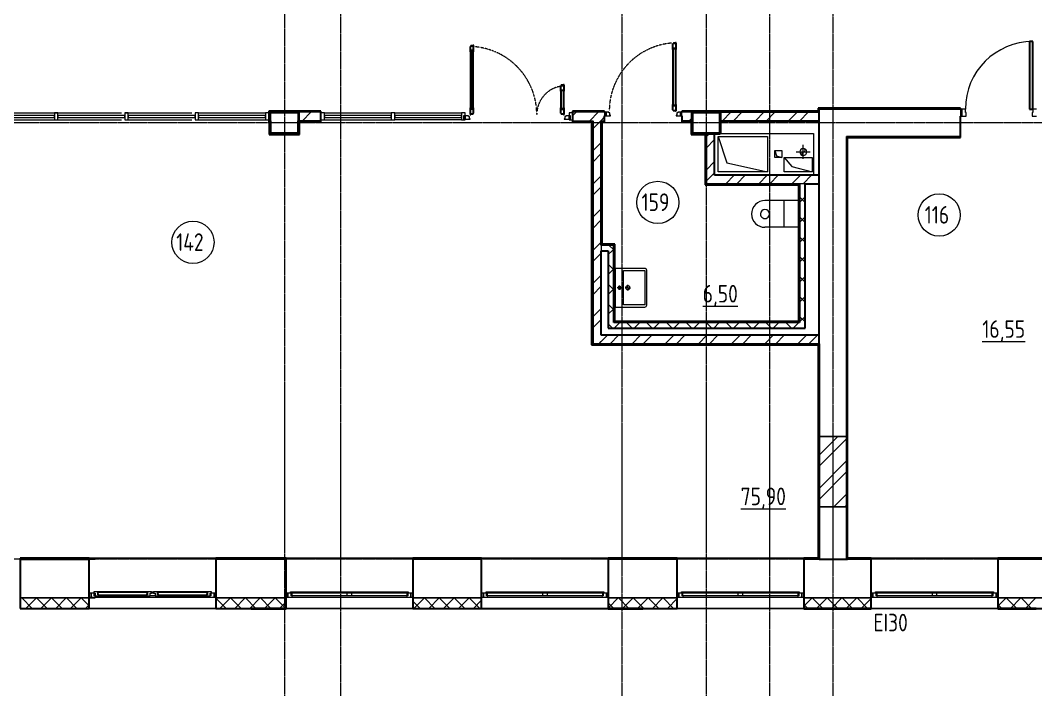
# Model space of a CAD drawing. Header units: millimetres. Extents: x -695119 to 412940, y -249585 to 622758.
# Drawn here: x 148308 to 162748, y -69324 to -59814 of the extents above; entities that cross this region are included whole.
import ezdxf

# ---------------------------------------------------------------- set-up
doc = ezdxf.new("R2010")
doc.units = ezdxf.units.MM
doc.linetypes.add('ADSK_Линия сетки', pattern=[25, 20, -2.5, 0, -2.5])
doc.linetypes.add('ADSK_Штриховая_ш2 п1_5', pattern=[4.5, 3, -1.5])
for name, color, linetype, lineweight in [('Импосты витража', 8, 'Continuous', 9), ('Каркас_Импост', 8, 'Continuous', 9), ('Марки помещений', 8, 'Continuous', 20), ('Монтажный зазор', 8, 'Continuous', 9), ('Несущие колонны', 252, 'Continuous', 18), ('Окна', 252, 'Continuous', 9), ('Оси', 252, 'Continuous', 9), ('Остекление', 8, 'Continuous', 9), ('Открывание', 8, 'ADSK_Штриховая_ш2 п1_5', 9), ('Панели витража', 8, 'Continuous', 9), ('Панель', 252, 'Continuous', 30), ('Перекрытия', 7, 'Continuous', 18), ('Сантехнические приборы', 8, 'Continuous', 18), ('Стены разрез', 7, 'Continuous', 30), ('Стены штриховка', 7, 'Continuous', 9), ('Текстовые примечания', 7, 'Continuous', 9), ('Элементы узлов', 8, 'Continuous', 18)]:
    doc.layers.add(name, color=color, linetype=linetype, lineweight=lineweight)
doc.layers.add('Стены', color=194, linetype='Continuous')
doc.styles.add('GOST 2.304 type A_1', font='', dxfattribs={"height": 350})
doc.styles.get('GOST 2.304 type A_1').set_extended_font_data('GOST 2.304 type A')

# ---------------------------------------------------------------- blocks, each defined once
blk = doc.blocks.new('1 этаж')
at = {"color": 251, "lineweight": 18, "true_color": 0x636466}
for p, q in [((-16587, -143142), (-16587, -142642)), ((-16587, -142642), (-15887, -142642)), ((-16587, -142642), (-16462, -143017)), ((-16556, -142597), (-15233, -142597)), ((-15887, -142642), (-15887, -143142)), ((-15233, -142597), (-15233, -143192)), ((-15376, -142961), (-15376, -142761)), ((-15782, -142942), (-15782, -142842)), ((-15782, -142842), (-15682, -142842)), ((-15782, -142842), (-15757, -142917)), ((-15682, -142942), (-15782, -142942)), ((-15757, -142917), (-15682, -142942)), ((-15682, -142842), (-15682, -142942)), ((-15648, -142942), (-15538, -143069)), ((-15648, -142942), (-15248, -142942)), ((-15648, -143142), (-15648, -142942)), ((-15476, -142861), (-15276, -142861)), ((-15248, -142942), (-15248, -143142)), ((-16462, -143017), (-15887, -143142)), ((-15538, -143069), (-15248, -143142)), ((-15887, -143142), (-16587, -143142)), ((-15248, -143142), (-15648, -143142))]:
    blk.add_line(p, q, dxfattribs=at)
for centre, radius, start, end in [((-15376, -142861), 50, 0, 180), ((-15376, -142836), 25, 270, 90), ((-15376, -142861), 50, 180, 0), ((-15376, -142886), 25, 90, 270)]:
    blk.add_arc(centre, radius, start, end, dxfattribs=at)
at = {"layer": 'Импосты витража', "color": 251, "true_color": 0x636466}
for p, q in [((-26976, -142307), (-26026, -142307)), ((-26021, -142307), (-25071, -142307)), ((-25021, -142307), (-24071, -142307)), ((-23976, -142307), (-23026, -142307)), ((-22186, -142307), (-21236, -142307)), ((-21186, -142307), (-20236, -142307)), ((-26976, -142407), (-26026, -142407)), ((-26021, -142407), (-25071, -142407)), ((-25021, -142407), (-24071, -142407)), ((-23976, -142407), (-23026, -142407)), ((-22186, -142407), (-21236, -142407)), ((-20236, -142407), (-21186, -142407))]:
    blk.add_line(p, q, dxfattribs=at)
at = {"layer": 'Импосты витража', "color": 251, "lineweight": 18, "true_color": 0x636466, "extrusion": (0, 0, -1)}
for p, q in [((-25976, -142307), (-26026, -142307)), ((-26026, -142307), (-26026, -142407)), ((-25976, -142407), (-25976, -142307)), ((-24976, -142307), (-25026, -142307)), ((-25026, -142307), (-25026, -142407)), ((-24976, -142407), (-24976, -142307)), ((-23976, -142307), (-24026, -142307)), ((-24026, -142307), (-24026, -142407)), ((-23976, -142407), (-23976, -142307)), ((-22186, -142307), (-22236, -142307)), ((-22236, -142307), (-22236, -142407)), ((-22186, -142407), (-22186, -142307)), ((-21186, -142307), (-21236, -142307)), ((-21236, -142307), (-21236, -142407)), ((-21186, -142407), (-21186, -142307)), ((-20186, -142307), (-20236, -142307)), ((-20236, -142307), (-20236, -142407)), ((-20186, -142347), (-20186, -142307)), ((-26026, -142407), (-25976, -142407)), ((-25026, -142407), (-24976, -142407)), ((-24026, -142407), (-23976, -142407)), ((-22236, -142407), (-22186, -142407)), ((-21236, -142407), (-21186, -142407)), ((-20236, -142407), (-20186, -142407)), ((-20186, -142407), (-20186, -142397))]:
    blk.add_line(p, q, dxfattribs=at)
at = {"layer": 'Импосты витража', "color": 251, "lineweight": 18, "true_color": 0x636466}
for p, q in [((-22976, -142307), (-23026, -142307)), ((-23026, -142307), (-23026, -142407)), ((-22976, -142407), (-22976, -142307)), ((-18656, -142307), (-18706, -142307)), ((-18706, -142307), (-18706, -142347)), ((-18656, -142407), (-18656, -142307)), ((-23026, -142407), (-22976, -142407)), ((-18706, -142397), (-18706, -142407)), ((-18706, -142407), (-18656, -142407))]:
    blk.add_line(p, q, dxfattribs=at)
at = {"layer": 'Каркас_Импост', "color": 251, "true_color": 0x636466}
for p, q in [((-20137, -142347), (-20186, -142347)), ((-20186, -142347), (-20186, -142397)), ((-20137, -142355), (-20137, -142347)), ((-20123, -142355), (-20137, -142355)), ((-20123, -142389), (-20123, -142355)), ((-18755, -142355), (-18769, -142355)), ((-18769, -142355), (-18769, -142389)), ((-18755, -142347), (-18755, -142355)), ((-18706, -142347), (-18755, -142347)), ((-18706, -142397), (-18706, -142347)), ((-18140, -142297), (-18181, -142297)), ((-18181, -142297), (-18181, -142347)), ((-18181, -142347), (-18117, -142347)), ((-18140, -142305), (-18140, -142297)), ((-18126, -142305), (-18140, -142305)), ((-18126, -142339), (-18126, -142305)), ((-18117, -142339), (-18126, -142339)), ((-18117, -142347), (-18117, -142339)), ((-17176, -142339), (-17185, -142339)), ((-17185, -142339), (-17185, -142347)), ((-17185, -142347), (-17121, -142347)), ((-17162, -142305), (-17176, -142305)), ((-17176, -142305), (-17176, -142339)), ((-17162, -142297), (-17162, -142305)), ((-17121, -142297), (-17162, -142297)), ((-17121, -142347), (-17121, -142297)), ((-13071, -142252), (-13121, -142252)), ((-13121, -142252), (-13121, -142352)), ((-13121, -142352), (-13061, -142352)), ((-13071, -142302), (-13071, -142252)), ((-13061, -142302), (-13071, -142302)), ((-13061, -142352), (-13061, -142302)), ((-12111, -142302), (-12121, -142302)), ((-12121, -142302), (-12121, -142352)), ((-12121, -142352), (-12061, -142352)), ((-12061, -142252), (-12111, -142252)), ((-12111, -142252), (-12111, -142302)), ((-20186, -142397), (-20114, -142397)), ((-20114, -142389), (-20123, -142389)), ((-20114, -142397), (-20114, -142389)), ((-18769, -142389), (-18778, -142389)), ((-18778, -142389), (-18778, -142397)), ((-18778, -142397), (-18706, -142397)), ((-25409, -149112), (-25411, -149112)), ((-24718, -149112), (-25395, -149112)), ((-24701, -149112), (-24703, -149112)), ((-24645, -149112), (-24615, -149112)), ((-24615, -149129), (-24645, -149129)), ((-24557, -149112), (-24559, -149112)), ((-23866, -149112), (-24543, -149112)), ((-23849, -149112), (-23851, -149112)), ((-22667, -149112), (-21845, -149112)), ((-22667, -149129), (-22667, -149112)), ((-21845, -149129), (-22667, -149129)), ((-22647, -149170), (-22647, -149129)), ((-21865, -149129), (-21865, -149170)), ((-21845, -149112), (-21815, -149112)), ((-21845, -149112), (-21845, -149129)), ((-21815, -149129), (-21845, -149129)), ((-21815, -149112), (-20993, -149112)), ((-21815, -149129), (-21815, -149112)), ((-20993, -149129), (-21815, -149129)), ((-21795, -149170), (-21795, -149129)), ((-21013, -149129), (-21013, -149170)), ((-20993, -149112), (-20993, -149129)), ((-19887, -149112), (-19065, -149112)), ((-19887, -149129), (-19887, -149112)), ((-19065, -149129), (-19887, -149129)), ((-19867, -149170), (-19867, -149129)), ((-19085, -149129), (-19085, -149170)), ((-19065, -149112), (-19035, -149112)), ((-19065, -149112), (-19065, -149129)), ((-19035, -149129), (-19065, -149129)), ((-19035, -149112), (-18213, -149112)), ((-19035, -149129), (-19035, -149112)), ((-18213, -149129), (-19035, -149129)), ((-19015, -149170), (-19015, -149129)), ((-18233, -149129), (-18233, -149170)), ((-18213, -149112), (-18213, -149129)), ((-17107, -149112), (-16285, -149112)), ((-17107, -149129), (-17107, -149112)), ((-16285, -149129), (-17107, -149129)), ((-17087, -149170), (-17087, -149129)), ((-16305, -149129), (-16305, -149170)), ((-16285, -149112), (-16255, -149112)), ((-16285, -149112), (-16285, -149129)), ((-16255, -149129), (-16285, -149129)), ((-16255, -149112), (-15433, -149112)), ((-16255, -149129), (-16255, -149112)), ((-15433, -149129), (-16255, -149129)), ((-16235, -149170), (-16235, -149129)), ((-15453, -149129), (-15453, -149170)), ((-15433, -149112), (-15433, -149129)), ((-14347, -149112), (-13525, -149112)), ((-14347, -149129), (-14347, -149112)), ((-13525, -149129), (-14347, -149129)), ((-14327, -149170), (-14327, -149129)), ((-13545, -149129), (-13545, -149170)), ((-13525, -149112), (-13495, -149112)), ((-13525, -149112), (-13525, -149129)), ((-13495, -149129), (-13525, -149129)), ((-13495, -149112), (-12673, -149112)), ((-13495, -149129), (-13495, -149112)), ((-12673, -149129), (-13495, -149129)), ((-13475, -149170), (-13475, -149129)), ((-12693, -149129), (-12693, -149170)), ((-12673, -149112), (-12673, -149129)), ((-25446, -149187), (-23815, -149187)), ((-25397, -149170), (-24716, -149170)), ((-24595, -149170), (-24665, -149170)), ((-24545, -149170), (-23864, -149170)), ((-21865, -149170), (-22647, -149170)), ((-22646, -149187), (-21015, -149187)), ((-21795, -149170), (-21865, -149170)), ((-21013, -149170), (-21795, -149170)), ((-19085, -149170), (-19867, -149170)), ((-19866, -149187), (-18235, -149187)), ((-19015, -149170), (-19085, -149170)), ((-18233, -149170), (-19015, -149170)), ((-16305, -149170), (-17087, -149170)), ((-17086, -149187), (-15455, -149187)), ((-16235, -149170), (-16305, -149170)), ((-15453, -149170), (-16235, -149170)), ((-13545, -149170), (-14327, -149170)), ((-14326, -149187), (-12695, -149187)), ((-13475, -149170), (-13545, -149170)), ((-12693, -149170), (-13475, -149170))]:
    blk.add_line(p, q, dxfattribs=at)
at = {"layer": 'Каркас_Импост', "color": 251, "lineweight": 18, "true_color": 0x636466}
for p, q in [((-25467, -149129), (-25505, -149129)), ((-25505, -149129), (-25505, -149187)), ((-25411, -149112), (-25467, -149112)), ((-25467, -149112), (-25467, -149129)), ((-25467, -149129), (-25447, -149129)), ((-25459, -149170), (-25459, -149129)), ((-25447, -149129), (-25447, -149170)), ((-25410, -149113), (-25411, -149112)), ((-25409, -149112), (-25410, -149113)), ((-25410, -149153), (-25410, -149121)), ((-25410, -149121), (-25392, -149121)), ((-25392, -149153), (-25410, -149153)), ((-25395, -149112), (-25409, -149112)), ((-25397, -149170), (-25392, -149153)), ((-25392, -149121), (-25395, -149112)), ((-24718, -149112), (-24720, -149121)), ((-24720, -149121), (-24702, -149121)), ((-24702, -149153), (-24720, -149153)), ((-24720, -149153), (-24716, -149170)), ((-24703, -149112), (-24718, -149112)), ((-24702, -149113), (-24703, -149112)), ((-24701, -149112), (-24702, -149113)), ((-24702, -149121), (-24702, -149153)), ((-24645, -149112), (-24701, -149112)), ((-24665, -149170), (-24665, -149129)), ((-24665, -149129), (-24645, -149129)), ((-24645, -149129), (-24645, -149112)), ((-24559, -149112), (-24615, -149112)), ((-24615, -149112), (-24615, -149129)), ((-24615, -149129), (-24595, -149129)), ((-24595, -149129), (-24595, -149170)), ((-24558, -149113), (-24559, -149112)), ((-24557, -149112), (-24558, -149113)), ((-24558, -149153), (-24558, -149121)), ((-24558, -149121), (-24540, -149121)), ((-24540, -149153), (-24558, -149153)), ((-24543, -149112), (-24557, -149112)), ((-24545, -149170), (-24540, -149153)), ((-24540, -149121), (-24543, -149112)), ((-23866, -149112), (-23868, -149121)), ((-23868, -149121), (-23850, -149121)), ((-23850, -149153), (-23868, -149153)), ((-23868, -149153), (-23864, -149170)), ((-23851, -149112), (-23866, -149112)), ((-23850, -149113), (-23851, -149112)), ((-23849, -149112), (-23850, -149113)), ((-23850, -149121), (-23850, -149153)), ((-23793, -149112), (-23849, -149112)), ((-23813, -149170), (-23813, -149129)), ((-23813, -149129), (-23793, -149129)), ((-23801, -149129), (-23801, -149170)), ((-23793, -149129), (-23793, -149112)), ((-23755, -149129), (-23793, -149129)), ((-23755, -149187), (-23755, -149129)), ((-22667, -149129), (-22705, -149129)), ((-22705, -149129), (-22705, -149187)), ((-22659, -149170), (-22659, -149129)), ((-21001, -149129), (-21001, -149170)), ((-20955, -149129), (-20993, -149129)), ((-20955, -149187), (-20955, -149129)), ((-19887, -149129), (-19925, -149129)), ((-19925, -149129), (-19925, -149187)), ((-19879, -149170), (-19879, -149129)), ((-18221, -149129), (-18221, -149170)), ((-18175, -149129), (-18213, -149129)), ((-18175, -149187), (-18175, -149129)), ((-17107, -149129), (-17145, -149129)), ((-17145, -149129), (-17145, -149187)), ((-17099, -149170), (-17099, -149129)), ((-15441, -149129), (-15441, -149170)), ((-15395, -149129), (-15433, -149129)), ((-15395, -149187), (-15395, -149129)), ((-14347, -149129), (-14385, -149129)), ((-14385, -149129), (-14385, -149187)), ((-14339, -149170), (-14339, -149129)), ((-12681, -149129), (-12681, -149170)), ((-12635, -149129), (-12673, -149129)), ((-12635, -149187), (-12635, -149129)), ((-25505, -149187), (-25446, -149187)), ((-25447, -149170), (-25459, -149170)), ((-25447, -149170), (-25397, -149170)), ((-25446, -149187), (-25441, -149170)), ((-24716, -149170), (-24665, -149170)), ((-24595, -149170), (-24545, -149170)), ((-23864, -149170), (-23813, -149170)), ((-23819, -149170), (-23815, -149187)), ((-23815, -149187), (-23755, -149187)), ((-23801, -149170), (-23813, -149170)), ((-22705, -149187), (-22646, -149187)), ((-22647, -149170), (-22659, -149170)), ((-22646, -149187), (-22641, -149170)), ((-21019, -149170), (-21015, -149187)), ((-21015, -149187), (-20955, -149187)), ((-21001, -149170), (-21013, -149170)), ((-19925, -149187), (-19866, -149187)), ((-19867, -149170), (-19879, -149170)), ((-19866, -149187), (-19861, -149170)), ((-18239, -149170), (-18235, -149187)), ((-18235, -149187), (-18175, -149187)), ((-18221, -149170), (-18233, -149170)), ((-17145, -149187), (-17086, -149187)), ((-17087, -149170), (-17099, -149170)), ((-17086, -149187), (-17081, -149170)), ((-15459, -149170), (-15455, -149187)), ((-15455, -149187), (-15395, -149187)), ((-15441, -149170), (-15453, -149170)), ((-14385, -149187), (-14326, -149187)), ((-14327, -149170), (-14339, -149170)), ((-14326, -149187), (-14321, -149170)), ((-12699, -149170), (-12695, -149187)), ((-12695, -149187), (-12635, -149187)), ((-12681, -149170), (-12693, -149170))]:
    blk.add_line(p, q, dxfattribs=at)
at = {"layer": 'Марки помещений', "color": 251, "true_color": 0x636466}
for centre in [(-17445, -143578), (-13443, -143757), (-24055, -144145)]:
    blk.add_circle(centre, 300, dxfattribs=at)
at = {"layer": 'Монтажный зазор', "color": 251, "true_color": 0x636466}
for p, q in [((-20206, -142347), (-20206, -142397)), ((-20186, -142347), (-20206, -142347)), ((-20186, -142397), (-20186, -142347)), ((-18686, -142347), (-18706, -142347)), ((-18706, -142347), (-18706, -142397)), ((-18686, -142397), (-18686, -142347)), ((-18201, -142297), (-18201, -142347)), ((-18181, -142297), (-18201, -142297)), ((-18201, -142347), (-18181, -142347)), ((-18181, -142347), (-18181, -142297)), ((-17101, -142297), (-17121, -142297)), ((-17121, -142297), (-17121, -142347)), ((-17121, -142347), (-17101, -142347)), ((-17101, -142347), (-17101, -142297)), ((-13121, -142252), (-13141, -142252)), ((-13141, -142252), (-13141, -142352)), ((-13141, -142352), (-13121, -142352)), ((-13121, -142352), (-13121, -142252)), ((-20206, -142397), (-20186, -142397)), ((-18706, -142397), (-18686, -142397))]:
    blk.add_line(p, q, dxfattribs=at)
at = {"layer": 'Несущие колонны', "color": 251, "lineweight": 40, "true_color": 0x636466}
for p, q in [((-22956, -142297), (-22556, -142297)), ((-22956, -142597), (-22956, -142297)), ((-22556, -142297), (-22956, -142297)), ((-22556, -142297), (-22556, -142597)), ((-16956, -142597), (-16956, -142297)), ((-16956, -142297), (-16556, -142297)), ((-16556, -142297), (-16956, -142297)), ((-16956, -142297), (-16956, -142597)), ((-16556, -142297), (-16556, -142597)), ((-16556, -142597), (-16556, -142297)), ((-22956, -142417), (-22956, -142597)), ((-22556, -142597), (-22556, -142417)), ((-22556, -142597), (-22956, -142597)), ((-22956, -142597), (-22556, -142597)), ((-16556, -142597), (-16956, -142597)), ((-16956, -142597), (-16556, -142597))]:
    blk.add_line(p, q, dxfattribs=at)
at = {"layer": 'Несущие колонны', "color": 251, "true_color": 0x636466}
for p, q in [((-22956, -142297), (-22956, -142417)), ((-22556, -142417), (-22556, -142297))]:
    blk.add_line(p, q, dxfattribs=at)
at = {"layer": 'Окна', "color": 251, "true_color": 0x636466}
for p, q in [((-25505, -149129), (-25530, -149129)), ((-25505, -149187), (-25505, -149129)), ((-23730, -149129), (-23755, -149129)), ((-23755, -149129), (-23755, -149187)), ((-22705, -149129), (-22730, -149129)), ((-22705, -149187), (-22705, -149129)), ((-20930, -149129), (-20955, -149129)), ((-20955, -149129), (-20955, -149187)), ((-19925, -149129), (-19950, -149129)), ((-19925, -149187), (-19925, -149129)), ((-18150, -149129), (-18175, -149129)), ((-18175, -149129), (-18175, -149187)), ((-17145, -149129), (-17170, -149129)), ((-17145, -149187), (-17145, -149129)), ((-15370, -149129), (-15395, -149129)), ((-15395, -149129), (-15395, -149187)), ((-14385, -149129), (-14410, -149129)), ((-14385, -149187), (-14385, -149129)), ((-12610, -149129), (-12635, -149129)), ((-12635, -149129), (-12635, -149187)), ((-25530, -149187), (-25505, -149187)), ((-23755, -149187), (-23730, -149187)), ((-22730, -149187), (-22705, -149187)), ((-20955, -149187), (-20930, -149187)), ((-19950, -149187), (-19925, -149187)), ((-18175, -149187), (-18150, -149187)), ((-17170, -149187), (-17145, -149187)), ((-15395, -149187), (-15370, -149187)), ((-14410, -149187), (-14385, -149187)), ((-12635, -149187), (-12610, -149187))]:
    blk.add_line(p, q, dxfattribs=at)
at = {"layer": 'Оси', "color": 251, "linetype": 'ADSK_Линия сетки', "true_color": 0x636466}
for p, q in [((-22756, -96281), (-22756, -159673)), ((-16756, -96281), (-16756, -160943)), ((-21956, -131547), (-21956, -160943)), ((-17956, -131547), (-17956, -160943)), ((-15856, -131547), (-15856, -159673)), ((-14956, -131547), (-14956, -159673)), ((4311, -142447), (-72628, -142447)), ((4311, -148647), (-72628, -148647))]:
    blk.add_line(p, q, dxfattribs=at)
at = {"layer": 'Остекление', "color": 251, "true_color": 0x636466}
for p, q in [((-20105, -141421), (-20105, -142253)), ((-20084, -141421), (-20105, -141421)), ((-20084, -142253), (-20084, -141421)), ((-17218, -142203), (-17218, -141387)), ((-17218, -141387), (-17194, -141387)), ((-17194, -141387), (-17194, -142203)), ((-18808, -142253), (-18808, -141981)), ((-18808, -141981), (-18787, -141981)), ((-18787, -141981), (-18787, -142253)), ((-17194, -142203), (-17218, -142203)), ((-20105, -142253), (-20084, -142253)), ((-18787, -142253), (-18808, -142253)), ((-25407, -149121), (-25410, -149121)), ((-25410, -149121), (-25410, -149153)), ((-25410, -149153), (-25407, -149153)), ((-24705, -149121), (-25407, -149121)), ((-25407, -149121), (-25407, -149153)), ((-25407, -149153), (-25407, -149121)), ((-25407, -149153), (-24705, -149153)), ((-24705, -149153), (-24705, -149121)), ((-24705, -149121), (-24705, -149153)), ((-24702, -149121), (-24705, -149121)), ((-24705, -149153), (-24702, -149153)), ((-24702, -149153), (-24702, -149121)), ((-24555, -149121), (-24558, -149121)), ((-24558, -149121), (-24558, -149153)), ((-24558, -149153), (-24555, -149153)), ((-23853, -149121), (-24555, -149121)), ((-24555, -149121), (-24555, -149153)), ((-24555, -149153), (-24555, -149121)), ((-24555, -149153), (-23853, -149153)), ((-23853, -149153), (-23853, -149121)), ((-23853, -149121), (-23853, -149153)), ((-23850, -149121), (-23853, -149121)), ((-23853, -149153), (-23850, -149153)), ((-23850, -149153), (-23850, -149121))]:
    blk.add_line(p, q, dxfattribs=at)
at = {"layer": 'Открывание', "color": 251, "true_color": 0x636466}
for centre, radius, start, end in [((-20132, -142329), 966, 0, 88.9323), ((-17167, -142279), 968, 91.0655, 180), ((-18760, -142329), 406, 92.541, 180)]:
    blk.add_arc(centre, radius, start, end, dxfattribs=at)
at = {"layer": 'Панели витража', "color": 251, "lineweight": 18, "true_color": 0x636466}
for p, q in [((-26026, -142345), (-26976, -142345)), ((-26976, -142370), (-26026, -142370)), ((-26026, -142370), (-26026, -142345)), ((-25026, -142345), (-25976, -142345)), ((-25976, -142345), (-25976, -142370)), ((-25976, -142370), (-25026, -142370)), ((-25026, -142370), (-25026, -142345)), ((-24026, -142345), (-24976, -142345)), ((-24976, -142345), (-24976, -142370)), ((-24976, -142370), (-24026, -142370)), ((-24026, -142370), (-24026, -142345)), ((-23026, -142345), (-23976, -142345)), ((-23976, -142345), (-23976, -142370)), ((-23976, -142370), (-23026, -142370)), ((-23026, -142370), (-23026, -142345)), ((-21236, -142345), (-22186, -142345)), ((-22186, -142345), (-22186, -142370)), ((-22186, -142370), (-21236, -142370)), ((-21236, -142370), (-21236, -142345)), ((-20236, -142345), (-21186, -142345)), ((-21186, -142345), (-21186, -142370)), ((-21186, -142370), (-20236, -142370)), ((-20236, -142370), (-20236, -142345))]:
    blk.add_line(p, q, dxfattribs=at)
at = {"layer": 'Панель', "color": 251, "true_color": 0x636466}
for p, q in [((-20106, -141363), (-20114, -141363)), ((-20114, -141363), (-20114, -141439)), ((-20072, -141354), (-20106, -141354)), ((-20106, -141354), (-20106, -141363)), ((-20064, -141345), (-20072, -141345)), ((-20072, -141345), (-20072, -141354)), ((-20064, -141439), (-20064, -141345)), ((-17227, -141329), (-17235, -141329)), ((-17235, -141329), (-17235, -141405)), ((-17193, -141320), (-17227, -141320)), ((-17227, -141320), (-17227, -141329)), ((-17185, -141311), (-17193, -141311)), ((-17193, -141311), (-17193, -141320)), ((-17185, -141405), (-17185, -141311)), ((-12111, -141292), (-12161, -141292)), ((-12161, -141292), (-12161, -142252)), ((-12111, -142252), (-12111, -141292)), ((-20105, -141439), (-20114, -141439)), ((-20105, -141421), (-20105, -141439)), ((-20084, -141421), (-20105, -141421)), ((-20084, -141439), (-20084, -141421)), ((-20064, -141439), (-20084, -141439)), ((-17235, -141405), (-17218, -141405)), ((-17218, -141405), (-17218, -141387)), ((-17218, -141387), (-17194, -141387)), ((-17194, -141387), (-17194, -141405)), ((-17194, -141405), (-17185, -141405)), ((-18820, -141923), (-18828, -141923)), ((-18828, -141923), (-18828, -141999)), ((-18786, -141914), (-18820, -141914)), ((-18820, -141914), (-18820, -141923)), ((-18778, -141905), (-18786, -141905)), ((-18786, -141905), (-18786, -141914)), ((-18778, -141999), (-18778, -141905)), ((-18828, -141999), (-18808, -141999)), ((-18808, -141999), (-18808, -141981)), ((-18808, -141981), (-18787, -141981)), ((-18787, -141981), (-18787, -141999)), ((-18787, -141999), (-18778, -141999)), ((-17235, -142185), (-17235, -142261)), ((-17235, -142185), (-17218, -142185)), ((-17218, -142185), (-17218, -142203)), ((-17218, -142203), (-17194, -142203)), ((-17194, -142185), (-17185, -142185)), ((-17194, -142203), (-17194, -142185)), ((-17185, -142279), (-17185, -142185)), ((-20114, -142235), (-20114, -142329)), ((-20105, -142235), (-20114, -142235)), ((-20114, -142329), (-20106, -142329)), ((-20106, -142329), (-20106, -142320)), ((-20106, -142320), (-20072, -142320)), ((-20105, -142253), (-20105, -142235)), ((-20084, -142253), (-20105, -142253)), ((-20084, -142235), (-20084, -142253)), ((-20064, -142235), (-20084, -142235)), ((-20072, -142320), (-20072, -142311)), ((-20072, -142311), (-20064, -142311)), ((-20064, -142311), (-20064, -142235)), ((-18828, -142235), (-18828, -142311)), ((-18828, -142235), (-18808, -142235)), ((-18828, -142311), (-18820, -142311)), ((-18820, -142311), (-18820, -142320)), ((-18820, -142320), (-18786, -142320)), ((-18808, -142235), (-18808, -142253)), ((-18808, -142253), (-18787, -142253)), ((-18787, -142235), (-18778, -142235)), ((-18787, -142253), (-18787, -142235)), ((-18786, -142320), (-18786, -142329)), ((-18786, -142329), (-18778, -142329)), ((-18778, -142329), (-18778, -142235)), ((-17235, -142261), (-17227, -142261)), ((-17227, -142261), (-17227, -142270)), ((-17227, -142270), (-17193, -142270)), ((-17193, -142270), (-17193, -142279)), ((-17193, -142279), (-17185, -142279)), ((-12161, -142252), (-12111, -142252))]:
    blk.add_line(p, q, dxfattribs=at)
at = {"layer": 'Панель', "color": 251, "lineweight": 9, "true_color": 0x636466}
for p, q in [((-20114, -141439), (-20114, -142235)), ((-20064, -142235), (-20064, -141439)), ((-17235, -141405), (-17235, -142185)), ((-17185, -142185), (-17185, -141405)), ((-18828, -141999), (-18828, -142235)), ((-18778, -142235), (-18778, -141999))]:
    blk.add_line(p, q, dxfattribs=at)
blk.add_arc((-12111, -142252), 960, 90, 180, dxfattribs=at)
at = {"layer": 'Перекрытия', "color": 251, "true_color": 0x636466}
for p, q in [((-15648, -143142), (-15648, -142942)), ((-15648, -142942), (-15248, -142942)), ((-15248, -142942), (-15248, -143142)), ((-15248, -143142), (-15648, -143142))]:
    blk.add_line(p, q, dxfattribs=at)
at = {"layer": 'Сантехнические приборы', "color": 251, "true_color": 0x636466}
for p, q in [((-15651, -143552), (-15921, -143552)), ((-15431, -143552), (-15651, -143552)), ((-15651, -143552), (-15651, -143932)), ((-15651, -143932), (-15921, -143932)), ((-15431, -143932), (-15651, -143932))]:
    blk.add_line(p, q, dxfattribs=at)
for radius, start, end in [(190, 90, 180.0711), (65.4, 0.3183, 180.0777), (190, 180.0711, 270), (65.4, 180.0777, 0.3183)]:
    blk.add_arc((-15921, -143742), radius, start, end, dxfattribs=at)
at = {"layer": 'Стены', "color": 251, "true_color": 0x636466}
for p, q in [((-22956, -142417), (-22956, -142297)), ((-22556, -142297), (-22556, -142417)), ((-13141, -142252), (-15151, -142252)), ((-14761, -142642), (-13141, -142642)), ((-15151, -146902), (-14761, -146902)), ((-14761, -147902), (-15151, -147902)), ((-25530, -148632), (-23730, -148632)), ((-25530, -148647), (-25445, -148647)), ((-25445, -148647), (-25530, -148647)), ((-22730, -148647), (-23730, -148647)), ((-23730, -148647), (-22730, -148647)), ((-22730, -148632), (-20930, -148632)), ((-19950, -148647), (-20930, -148647)), ((-20930, -148647), (-19950, -148647)), ((-19950, -148632), (-18150, -148632)), ((-17170, -148647), (-18150, -148647)), ((-18150, -148647), (-17170, -148647)), ((-17170, -148632), (-15370, -148632)), ((-15151, -148647), (-15370, -148647)), ((-15370, -148647), (-15151, -148647)), ((-14410, -148647), (-14746, -148647)), ((-14410, -148632), (-12610, -148632)), ((-11961, -148647), (-12610, -148647)), ((-26511, -149197), (-25445, -149197)), ((-23730, -149197), (-22730, -149197)), ((-20930, -149197), (-19950, -149197)), ((-18150, -149197), (-17170, -149197)), ((-15370, -149197), (-14410, -149197)), ((-12610, -149197), (-11530, -149197)), ((-23730, -149349), (-25530, -149349)), ((-20930, -149349), (-22730, -149349)), ((-20436, -149354), (-20436, -149349)), ((-18150, -149354), (-20436, -149354)), ((-19950, -149349), (-18150, -149349)), ((-19950, -149349), (-19950, -149354)), ((-18150, -149349), (-19950, -149349)), ((-17658, -149354), (-17660, -149354)), ((-17658, -149354), (-17658, -149349)), ((-15370, -149349), (-17170, -149349)), ((-12610, -149349), (-14410, -149349))]:
    blk.add_line(p, q, dxfattribs=at)
at = {"layer": 'Стены разрез', "color": 251, "true_color": 0x636466}
for p, q in [((-22976, -142282), (-22976, -142432)), ((-22236, -142282), (-22976, -142282)), ((-22956, -142297), (-22556, -142297)), ((-22236, -142432), (-22236, -142282)), ((-18656, -142282), (-18656, -142432)), ((-18201, -142282), (-18656, -142282)), ((-18201, -142297), (-18201, -142282)), ((-18201, -142432), (-18201, -142347)), ((-15166, -142282), (-17101, -142282)), ((-17101, -142282), (-17101, -142297)), ((-17101, -142347), (-17101, -142432)), ((-15151, -142297), (-16556, -142297)), ((-15166, -142237), (-15166, -142282)), ((-13141, -142237), (-15166, -142237)), ((-15151, -148647), (-15151, -142252)), ((-13141, -142252), (-13141, -142237)), ((-13141, -142657), (-13141, -142352)), ((-22976, -142432), (-22971, -142432)), ((-22971, -142432), (-22971, -142612)), ((-22956, -142597), (-22956, -142417)), ((-22556, -142417), (-22556, -142597)), ((-22541, -142612), (-22541, -142432)), ((-22541, -142432), (-22236, -142432)), ((-18656, -142432), (-18386, -142432)), ((-18386, -142432), (-18386, -145600)), ((-18371, -142417), (-18371, -145585)), ((-18251, -142417), (-18236, -142417)), ((-18251, -144185), (-18251, -142417)), ((-18236, -144170), (-18236, -142432)), ((-18236, -142432), (-18201, -142432)), ((-17101, -142432), (-16971, -142432)), ((-16971, -142432), (-16971, -142612)), ((-16556, -142417), (-15151, -142417)), ((-22971, -142612), (-22541, -142612)), ((-22556, -142597), (-22956, -142597)), ((-16971, -142612), (-16773, -142612)), ((-16773, -142612), (-16773, -143327)), ((-16758, -142597), (-16758, -143312)), ((-16638, -143192), (-16638, -142597)), ((-14761, -142642), (-14761, -148647)), ((-14746, -142657), (-13141, -142657)), ((-14746, -148632), (-14746, -142657)), ((-15151, -143192), (-16638, -143192)), ((-16773, -143327), (-15446, -143327)), ((-16758, -143312), (-15431, -143312)), ((-15446, -143327), (-15446, -145270)), ((-15431, -143312), (-15431, -145285)), ((-15351, -143312), (-15151, -143312)), ((-15351, -145365), (-15351, -143312)), ((-18071, -144185), (-18251, -144185)), ((-18056, -144170), (-18236, -144170)), ((-18071, -145285), (-18071, -144185)), ((-18056, -145270), (-18056, -144170)), ((-18251, -145465), (-18251, -144265)), ((-18251, -144265), (-18151, -144265)), ((-18151, -144265), (-18151, -145365)), ((-18151, -145365), (-15351, -145365)), ((-15431, -145285), (-18071, -145285)), ((-15446, -145270), (-18056, -145270)), ((-15151, -145465), (-18251, -145465)), ((-18386, -145600), (-15166, -145600)), ((-18371, -145585), (-15151, -145585)), ((-15166, -145600), (-15166, -148632)), ((-15151, -145585), (-15151, -148647)), ((-25530, -148632), (-26511, -148632)), ((-26511, -148632), (-26511, -148647)), ((-25530, -148647), (-26511, -148647)), ((-26511, -148647), (-26511, -149349)), ((-26511, -148647), (-25530, -148647)), ((-25530, -148647), (-25530, -148632)), ((-25530, -149349), (-25530, -148647)), ((-22730, -148632), (-23730, -148632)), ((-23730, -148632), (-23730, -148647)), ((-23730, -148647), (-23730, -149349)), ((-22730, -148647), (-22730, -148632)), ((-22730, -149354), (-22730, -148647)), ((-19950, -148632), (-20930, -148632)), ((-20930, -148632), (-20930, -148647)), ((-20930, -148647), (-20930, -149349)), ((-19950, -148647), (-19950, -148632)), ((-19950, -149349), (-19950, -148647)), ((-17170, -148632), (-18150, -148632)), ((-18150, -148632), (-18150, -148647)), ((-18150, -148647), (-18150, -149354)), ((-17170, -148647), (-17170, -148632)), ((-17170, -149349), (-17170, -148647)), ((-15166, -148632), (-15370, -148632)), ((-15370, -148632), (-15370, -148647)), ((-15370, -148647), (-15370, -149354)), ((-15151, -148647), (-14761, -148647)), ((-15151, -148647), (-14746, -148647)), ((-14410, -148632), (-14746, -148632)), ((-14410, -149354), (-14410, -148632)), ((-12610, -148632), (-12610, -149354)), ((-11976, -148632), (-12610, -148632)), ((-26511, -149349), (-25530, -149349)), ((-23730, -149349), (-22730, -149349)), ((-22730, -149349), (-23230, -149349)), ((-23230, -149349), (-23230, -149354)), ((-23230, -149354), (-22730, -149354)), ((-20930, -149349), (-19950, -149349)), ((-17660, -149349), (-18150, -149349)), ((-18150, -149349), (-17170, -149349)), ((-18150, -149354), (-17660, -149354)), ((-17660, -149354), (-17660, -149349)), ((-14410, -149349), (-15370, -149349)), ((-15370, -149349), (-14410, -149349)), ((-15370, -149354), (-14410, -149354)), ((-12065, -149349), (-12610, -149349)), ((-12610, -149349), (-11530, -149349)), ((-12610, -149354), (-12065, -149354))]:
    blk.add_line(p, q, dxfattribs=at)
at = {"layer": 'Стены разрез', "color": 251, "linetype": 'Continuous', "lineweight": 9, "true_color": 0x636466}
for p, q in [((-22976, -142286), (-22972, -142282)), ((-22785, -142297), (-22800, -142282)), ((-22775, -142297), (-22760, -142282)), ((-22573, -142297), (-22588, -142282)), ((-22563, -142297), (-22548, -142282)), ((-22556, -142317), (-22536, -142297)), ((-22499, -142417), (-22379, -142297)), ((-22361, -142297), (-22376, -142282)), ((-22351, -142297), (-22336, -142282)), ((-18656, -142346), (-18608, -142297)), ((-18542, -142297), (-18557, -142282)), ((-18532, -142297), (-18517, -142282)), ((-18413, -142417), (-18293, -142297)), ((-18330, -142297), (-18345, -142282)), ((-18320, -142297), (-18305, -142282)), ((-18256, -142417), (-18201, -142362)), ((-17057, -142297), (-17072, -142282)), ((-17047, -142297), (-17032, -142282)), ((-16999, -142417), (-16956, -142374)), ((-16845, -142297), (-16860, -142282)), ((-16835, -142297), (-16820, -142282)), ((-16633, -142297), (-16648, -142282)), ((-16623, -142297), (-16608, -142282)), ((-16527, -142417), (-16407, -142297)), ((-16421, -142297), (-16436, -142282)), ((-16411, -142297), (-16396, -142282)), ((-16370, -142417), (-16250, -142297)), ((-16209, -142297), (-16224, -142282)), ((-16199, -142297), (-16184, -142282)), ((-16056, -142417), (-15936, -142297)), ((-15997, -142297), (-16012, -142282)), ((-15987, -142297), (-15972, -142282)), ((-15899, -142417), (-15779, -142297)), ((-15785, -142297), (-15800, -142282)), ((-15775, -142297), (-15760, -142282)), ((-15572, -142297), (-15587, -142282)), ((-15584, -142417), (-15464, -142297)), ((-15563, -142297), (-15548, -142282)), ((-15427, -142417), (-15307, -142297)), ((-15360, -142297), (-15375, -142282)), ((-15350, -142297), (-15335, -142282)), ((-15163, -142282), (-15166, -142280)), ((-15151, -142295), (-15163, -142282)), ((-15093, -142252), (-15078, -142237)), ((-14981, -142252), (-14996, -142237)), ((-14881, -142252), (-14866, -142237)), ((-14769, -142252), (-14784, -142237)), ((-14669, -142252), (-14654, -142237)), ((-14557, -142252), (-14572, -142237)), ((-14457, -142252), (-14442, -142237)), ((-14345, -142252), (-14360, -142237)), ((-14245, -142252), (-14230, -142237)), ((-14132, -142252), (-14147, -142237)), ((-14033, -142252), (-14018, -142237)), ((-13920, -142252), (-13935, -142237)), ((-13820, -142252), (-13805, -142237)), ((-13708, -142252), (-13723, -142237)), ((-13608, -142252), (-13593, -142237)), ((-13496, -142252), (-13511, -142237)), ((-13396, -142252), (-13381, -142237)), ((-13284, -142252), (-13299, -142237)), ((-13184, -142252), (-13169, -142237)), ((-22971, -142417), (-22956, -142402)), ((-22971, -142493), (-22956, -142478)), ((-22556, -142502), (-22541, -142487)), ((-22486, -142432), (-22471, -142417)), ((-22438, -142432), (-22453, -142417)), ((-22274, -142432), (-22259, -142417)), ((-22236, -142422), (-22241, -142417)), ((-18656, -142421), (-18652, -142417)), ((-18619, -142432), (-18634, -142417)), ((-18455, -142432), (-18440, -142417)), ((-18407, -142432), (-18422, -142417)), ((-18371, -142532), (-18256, -142417)), ((-18251, -142440), (-18236, -142425)), ((-18236, -142425), (-18228, -142417)), ((-18201, -142427), (-18210, -142417)), ((-16971, -142433), (-16956, -142418)), ((-22956, -142551), (-22971, -142536)), ((-22894, -142612), (-22909, -142597)), ((-22878, -142612), (-22863, -142597)), ((-22682, -142612), (-22697, -142597)), ((-22666, -142612), (-22651, -142597)), ((-22541, -142541), (-22556, -142526)), ((-18236, -142604), (-18251, -142589)), ((-18251, -142652), (-18236, -142637)), ((-16969, -142597), (-16971, -142596)), ((-16954, -142612), (-16969, -142597)), ((-16938, -142612), (-16923, -142597)), ((-16773, -142659), (-16758, -142644)), ((-16758, -142648), (-16707, -142597)), ((-14650, -142657), (-14635, -142642)), ((-14576, -142657), (-14591, -142642)), ((-14438, -142657), (-14423, -142642)), ((-14364, -142657), (-14379, -142642)), ((-14225, -142657), (-14210, -142642)), ((-14152, -142657), (-14167, -142642)), ((-14013, -142657), (-13998, -142642)), ((-13940, -142657), (-13955, -142642)), ((-13801, -142657), (-13786, -142642)), ((-13727, -142657), (-13742, -142642)), ((-13589, -142657), (-13574, -142642)), ((-13515, -142657), (-13530, -142642)), ((-13377, -142657), (-13362, -142642)), ((-13303, -142657), (-13318, -142642)), ((-13165, -142657), (-13150, -142642)), ((-18371, -142846), (-18251, -142726)), ((-18236, -142816), (-18251, -142801)), ((-16758, -142809), (-16773, -142794)), ((-16758, -142805), (-16638, -142685)), ((-14746, -142700), (-14761, -142685)), ((-14761, -142768), (-14746, -142753)), ((-18371, -143004), (-18251, -142884)), ((-18251, -142864), (-18236, -142849)), ((-16773, -142871), (-16758, -142856)), ((-14746, -142912), (-14761, -142897)), ((-18236, -143028), (-18251, -143013)), ((-18251, -143076), (-18236, -143061)), ((-16758, -143021), (-16773, -143006)), ((-16773, -143083), (-16758, -143068)), ((-16758, -143119), (-16638, -142999)), ((-14761, -142981), (-14746, -142966)), ((-18371, -143318), (-18251, -143198)), ((-18236, -143240), (-18251, -143225)), ((-16758, -143233), (-16773, -143218)), ((-16758, -143276), (-16674, -143192)), ((-16674, -143192), (-16638, -143156)), ((-16479, -143312), (-16359, -143192)), ((-16322, -143312), (-16202, -143192)), ((-16008, -143312), (-15888, -143192)), ((-15851, -143312), (-15731, -143192)), ((-15537, -143312), (-15417, -143192)), ((-15379, -143312), (-15259, -143192)), ((-14746, -143124), (-14761, -143109)), ((-14761, -143193), (-14746, -143178)), ((-18371, -143475), (-18251, -143355)), ((-18251, -143289), (-18236, -143274)), ((-16773, -143295), (-16758, -143280)), ((-16664, -143327), (-16679, -143312)), ((-16593, -143327), (-16578, -143312)), ((-16452, -143327), (-16467, -143312)), ((-16380, -143327), (-16365, -143312)), ((-16239, -143327), (-16254, -143312)), ((-16168, -143327), (-16153, -143312)), ((-16027, -143327), (-16042, -143312)), ((-15956, -143327), (-15941, -143312)), ((-15815, -143327), (-15830, -143312)), ((-15744, -143327), (-15729, -143312)), ((-15603, -143327), (-15618, -143312)), ((-15532, -143327), (-15517, -143312)), ((-14746, -143336), (-14761, -143321)), ((-18236, -143452), (-18251, -143437)), ((-18251, -143501), (-18236, -143486)), ((-15431, -143580), (-15351, -143500)), ((-15351, -143580), (-15431, -143500)), ((-14761, -143405), (-14746, -143390)), ((-14746, -143548), (-14761, -143533)), ((-18371, -143789), (-18251, -143669)), ((-18236, -143664), (-18251, -143649)), ((-14761, -143617), (-14746, -143602)), ((-18251, -143713), (-18236, -143698)), ((-15351, -143862), (-15431, -143782)), ((-15431, -143863), (-15351, -143783)), ((-14746, -143760), (-14761, -143745)), ((-14761, -143829), (-14746, -143814)), ((-18371, -143947), (-18251, -143827)), ((-18236, -143877), (-18251, -143862)), ((-18251, -143925), (-18236, -143910)), ((-14746, -143972), (-14761, -143957)), ((-18236, -144089), (-18251, -144074)), ((-15351, -144145), (-15431, -144065)), ((-15431, -144146), (-15351, -144066)), ((-14761, -144041), (-14746, -144026)), ((-18371, -144261), (-18251, -144141)), ((-18251, -144137), (-18236, -144122)), ((-18140, -144185), (-18155, -144170)), ((-18071, -144254), (-18140, -144185)), ((-18096, -144265), (-18071, -144240)), ((-18086, -144185), (-18071, -144170)), ((-14746, -144185), (-14761, -144170)), ((-14761, -144253), (-14746, -144238)), ((-18371, -144418), (-18251, -144298)), ((-18151, -144320), (-18096, -144265)), ((-15431, -144348), (-15446, -144333)), ((-15431, -144428), (-15351, -144348)), ((-15351, -144428), (-15431, -144348)), ((-14746, -144397), (-14761, -144382)), ((-18071, -144537), (-18151, -144457)), ((-18151, -144603), (-18071, -144523)), ((-15446, -144514), (-15431, -144499)), ((-14761, -144465), (-14746, -144450)), ((-18371, -144732), (-18251, -144612)), ((-15431, -144560), (-15446, -144545)), ((-15431, -144711), (-15351, -144631)), ((-15351, -144711), (-15431, -144631)), ((-14746, -144609), (-14761, -144594)), ((-14761, -144678), (-14746, -144663)), ((-18371, -144889), (-18251, -144769)), ((-18071, -144819), (-18151, -144739)), ((-18151, -144886), (-18071, -144806)), ((-15446, -144726), (-15431, -144711)), ((-15431, -144772), (-15446, -144757)), ((-14746, -144821), (-14761, -144806)), ((-15446, -144938), (-15431, -144923)), ((-15431, -144985), (-15446, -144970)), ((-15431, -144994), (-15351, -144914)), ((-15351, -144994), (-15431, -144914)), ((-14761, -144890), (-14746, -144875)), ((-18371, -145204), (-18251, -145084)), ((-18071, -145102), (-18151, -145022)), ((-18151, -145168), (-18071, -145088)), ((-14746, -145033), (-14761, -145018)), ((-14761, -145102), (-14746, -145087)), ((-18371, -145361), (-18251, -145241)), ((-15446, -145150), (-15431, -145135)), ((-15431, -145197), (-15446, -145182)), ((-15431, -145277), (-15351, -145197)), ((-15351, -145277), (-15431, -145197)), ((-14746, -145245), (-14761, -145230)), ((-18091, -145365), (-18151, -145305)), ((-18064, -145365), (-17984, -145285)), ((-17914, -145285), (-17899, -145270)), ((-17888, -145285), (-17903, -145270)), ((-17808, -145365), (-17888, -145285)), ((-17782, -145365), (-17702, -145285)), ((-17702, -145285), (-17687, -145270)), ((-17676, -145285), (-17691, -145270)), ((-17525, -145365), (-17605, -145285)), ((-17499, -145365), (-17419, -145285)), ((-17489, -145285), (-17474, -145270)), ((-17464, -145285), (-17479, -145270)), ((-17242, -145365), (-17322, -145285)), ((-17277, -145285), (-17262, -145270)), ((-17252, -145285), (-17267, -145270)), ((-17216, -145365), (-17136, -145285)), ((-17065, -145285), (-17050, -145270)), ((-17040, -145285), (-17055, -145270)), ((-16960, -145365), (-17040, -145285)), ((-16933, -145365), (-16853, -145285)), ((-16853, -145285), (-16838, -145270)), ((-16828, -145285), (-16843, -145270)), ((-16677, -145365), (-16757, -145285)), ((-16650, -145365), (-16570, -145285)), ((-16641, -145285), (-16626, -145270)), ((-16615, -145285), (-16630, -145270)), ((-16394, -145365), (-16474, -145285)), ((-16429, -145285), (-16414, -145270)), ((-16403, -145285), (-16418, -145270)), ((-16367, -145365), (-16287, -145285)), ((-16217, -145285), (-16202, -145270)), ((-16191, -145285), (-16206, -145270)), ((-16111, -145365), (-16191, -145285)), ((-16084, -145365), (-16004, -145285)), ((-16004, -145285), (-15989, -145270)), ((-15979, -145285), (-15994, -145270)), ((-15828, -145365), (-15908, -145285)), ((-15802, -145365), (-15722, -145285)), ((-15792, -145285), (-15777, -145270)), ((-15767, -145285), (-15782, -145270)), ((-15545, -145365), (-15625, -145285)), ((-15580, -145285), (-15565, -145270)), ((-15555, -145285), (-15570, -145270)), ((-15519, -145365), (-15439, -145285)), ((-14761, -145314), (-14746, -145299)), ((-18251, -145555), (-18160, -145465)), ((-18123, -145585), (-18003, -145465)), ((-17809, -145585), (-17689, -145465)), ((-17652, -145585), (-17532, -145465)), ((-17338, -145585), (-17218, -145465)), ((-17180, -145585), (-17060, -145465)), ((-16866, -145585), (-16746, -145465)), ((-16709, -145585), (-16589, -145465)), ((-16395, -145585), (-16275, -145465)), ((-16237, -145585), (-16117, -145465)), ((-15923, -145585), (-15803, -145465)), ((-15766, -145585), (-15646, -145465)), ((-15452, -145585), (-15332, -145465)), ((-15295, -145585), (-15175, -145465)), ((-14746, -145457), (-14761, -145442)), ((-14761, -145526), (-14746, -145511)), ((-18280, -145585), (-18251, -145555)), ((-17820, -145600), (-17820, -145585)), ((-17220, -145600), (-17220, -145585)), ((-16620, -145600), (-16620, -145585)), ((-16020, -145600), (-16020, -145585)), ((-15420, -145600), (-15420, -145585)), ((-14746, -145670), (-14761, -145655)), ((-14761, -145738), (-14746, -145723)), ((-14746, -145882), (-14761, -145867)), ((-14761, -145950), (-14746, -145935)), ((-14746, -146094), (-14761, -146079)), ((-14761, -146163), (-14746, -146148)), ((-14746, -146306), (-14761, -146291)), ((-14761, -146375), (-14746, -146360)), ((-14746, -146518), (-14761, -146503)), ((-14761, -146587), (-14746, -146572)), ((-14746, -146730), (-14761, -146715)), ((-14761, -146799), (-14746, -146784)), ((-15151, -147170), (-14883, -146902)), ((-15151, -147170), (-14883, -146902)), ((-15151, -147327), (-14761, -146937)), ((-15151, -147327), (-14761, -146937)), ((-14746, -146942), (-14761, -146927)), ((-14761, -147011), (-14746, -146996)), ((-14746, -147154), (-14761, -147139)), ((-15151, -147641), (-14761, -147251)), ((-15151, -147641), (-14761, -147251)), ((-14761, -147223), (-14746, -147208)), ((-15151, -147798), (-14761, -147408)), ((-15151, -147798), (-14761, -147408)), ((-14746, -147367), (-14761, -147352)), ((-14761, -147435), (-14746, -147420)), ((-14746, -147579), (-14761, -147564)), ((-14761, -147647), (-14746, -147632)), ((-14940, -147902), (-14761, -147723)), ((-14940, -147902), (-14761, -147723)), ((-14746, -147791), (-14761, -147776)), ((-14761, -147860), (-14746, -147845)), ((-14783, -147902), (-14761, -147880)), ((-14783, -147902), (-14761, -147880)), ((-14746, -148003), (-14761, -147988)), ((-14761, -148072), (-14746, -148057)), ((-14746, -148215), (-14761, -148200)), ((-14761, -148284), (-14746, -148269)), ((-14746, -148427), (-14761, -148412)), ((-14761, -148496), (-14746, -148481)), ((-26405, -148647), (-26420, -148632)), ((-26367, -148647), (-26352, -148632)), ((-26193, -148647), (-26208, -148632)), ((-26155, -148647), (-26140, -148632)), ((-25981, -148647), (-25996, -148632)), ((-25943, -148647), (-25928, -148632)), ((-25769, -148647), (-25784, -148632)), ((-25731, -148647), (-25716, -148632)), ((-25557, -148647), (-25572, -148632)), ((-23647, -148647), (-23662, -148632)), ((-23610, -148647), (-23595, -148632)), ((-23435, -148647), (-23450, -148632)), ((-23397, -148647), (-23382, -148632)), ((-23223, -148647), (-23238, -148632)), ((-23185, -148647), (-23170, -148632)), ((-23011, -148647), (-23026, -148632)), ((-22973, -148647), (-22958, -148632)), ((-22799, -148647), (-22814, -148632)), ((-22761, -148647), (-22746, -148632)), ((-20890, -148647), (-20905, -148632)), ((-20852, -148647), (-20837, -148632)), ((-20678, -148647), (-20693, -148632)), ((-20640, -148647), (-20625, -148632)), ((-20465, -148647), (-20480, -148632)), ((-20428, -148647), (-20413, -148632)), ((-20253, -148647), (-20268, -148632)), ((-20215, -148647), (-20200, -148632)), ((-20041, -148647), (-20056, -148632)), ((-20003, -148647), (-19988, -148632)), ((-18132, -148647), (-18147, -148632)), ((-18094, -148647), (-18079, -148632)), ((-17920, -148647), (-17935, -148632)), ((-17882, -148647), (-17867, -148632)), ((-17708, -148647), (-17723, -148632)), ((-17670, -148647), (-17655, -148632)), ((-17496, -148647), (-17511, -148632)), ((-17458, -148647), (-17443, -148632)), ((-17283, -148647), (-17298, -148632)), ((-17246, -148647), (-17231, -148632)), ((-15336, -148647), (-15321, -148632)), ((-15162, -148647), (-15177, -148632)), ((-14746, -148639), (-14761, -148624)), ((-14738, -148647), (-14746, -148639)), ((-14700, -148647), (-14685, -148632)), ((-14526, -148647), (-14541, -148632)), ((-14488, -148647), (-14473, -148632)), ((-12579, -148647), (-12564, -148632)), ((-12404, -148647), (-12419, -148632)), ((-12367, -148647), (-12352, -148632)), ((-12192, -148647), (-12207, -148632)), ((-12154, -148647), (-12139, -148632)), ((-26511, -149215), (-26493, -149197)), ((-26341, -149347), (-26491, -149197)), ((-26431, -149347), (-26281, -149197)), ((-26129, -149347), (-26279, -149197)), ((-26219, -149347), (-26069, -149197)), ((-25917, -149347), (-26067, -149197)), ((-26007, -149347), (-25857, -149197)), ((-25705, -149347), (-25855, -149197)), ((-25795, -149347), (-25645, -149197)), ((-25532, -149308), (-25643, -149197)), ((-25582, -149347), (-25532, -149297)), ((-23584, -149347), (-23730, -149201)), ((-23673, -149347), (-23523, -149197)), ((-23372, -149347), (-23522, -149197)), ((-23461, -149347), (-23311, -149197)), ((-23159, -149347), (-23309, -149197)), ((-23249, -149347), (-23099, -149197)), ((-22947, -149347), (-23097, -149197)), ((-23037, -149347), (-22887, -149197)), ((-22735, -149347), (-22885, -149197)), ((-22825, -149347), (-22730, -149253)), ((-20826, -149347), (-20930, -149243)), ((-20915, -149347), (-20765, -149197)), ((-20614, -149347), (-20764, -149197)), ((-20703, -149347), (-20553, -149197)), ((-20402, -149347), (-20552, -149197)), ((-20491, -149347), (-20341, -149197)), ((-20190, -149347), (-20340, -149197)), ((-20279, -149347), (-20129, -149197)), ((-19978, -149347), (-20128, -149197)), ((-20067, -149347), (-19950, -149231)), ((-18068, -149347), (-18150, -149265)), ((-18148, -149338), (-18008, -149197)), ((-17856, -149347), (-18006, -149197)), ((-17946, -149347), (-17796, -149197)), ((-17644, -149347), (-17794, -149197)), ((-17734, -149347), (-17584, -149197)), ((-17432, -149347), (-17582, -149197)), ((-17521, -149347), (-17371, -149197)), ((-17220, -149347), (-17370, -149197)), ((-17309, -149347), (-17170, -149208)), ((-15368, -149316), (-15250, -149197)), ((-15311, -149347), (-15368, -149290)), ((-15098, -149347), (-15248, -149197)), ((-15188, -149347), (-15038, -149197)), ((-14886, -149347), (-15036, -149197)), ((-14976, -149347), (-14826, -149197)), ((-14674, -149347), (-14824, -149197)), ((-14764, -149347), (-14614, -149197)), ((-14462, -149347), (-14612, -149197)), ((-14552, -149347), (-14410, -149206)), ((-12608, -149313), (-12492, -149197)), ((-12553, -149347), (-12608, -149292)), ((-12341, -149347), (-12491, -149197)), ((-12430, -149347), (-12280, -149197)), ((-12129, -149347), (-12279, -149197)), ((-12218, -149347), (-12068, -149197)), ((-26511, -149337), (-26509, -149337)), ((-25834, -149347), (-25835, -149349)), ((-25579, -149349), (-25580, -149347)), ((-20908, -149349), (-20908, -149349)), ((-20299, -149349), (-20300, -149347)), ((-20065, -149349), (-20066, -149347)), ((-18092, -149349), (-18095, -149354)), ((-18091, -149347), (-18092, -149349)), ((-17858, -149350), (-17860, -149354)), ((-15277, -149349), (-15279, -149353)), ((-15275, -149347), (-15277, -149349)), ((-15042, -149349), (-15045, -149354)), ((-15041, -149347), (-15042, -149349)), ((-15020, -149349), (-15021, -149347)), ((-15017, -149354), (-15020, -149349)), ((-14785, -149349), (-14787, -149347)), ((-14785, -149351), (-14785, -149349)), ((-12578, -149349), (-12581, -149354)), ((-12578, -149349), (-12578, -149349)), ((-12226, -149349), (-12229, -149354)), ((-12225, -149347), (-12226, -149349))]:
    blk.add_line(p, q, dxfattribs=at)
at = {"layer": 'Стены штриховка', "color": 251, "true_color": 0x636466}
for p, q in [((-22956, -142297), (-22976, -142297)), ((-22236, -142297), (-22556, -142297)), ((-18201, -142297), (-18656, -142297)), ((-16956, -142297), (-17101, -142297)), ((-22976, -142417), (-22956, -142417)), ((-22236, -142417), (-22556, -142417)), ((-18656, -142417), (-18371, -142417)), ((-18371, -142432), (-18386, -142432)), ((-18236, -142417), (-18201, -142417)), ((-16956, -142417), (-17101, -142417)), ((-15446, -143327), (-15446, -143312)), ((-15351, -143312), (-15431, -143312)), ((-18251, -144185), (-18251, -144265)), ((-18056, -144185), (-18071, -144185)), ((-15431, -144320), (-15446, -144320)), ((-18056, -145270), (-18056, -145285)), ((-15166, -148632), (-15151, -148632)), ((-26509, -149273), (-26511, -149273)), ((-26509, -149273), (-26509, -149347)), ((-25532, -149197), (-25532, -149347)), ((-23728, -149273), (-23730, -149273)), ((-23728, -149273), (-23728, -149347)), ((-22730, -149273), (-22732, -149273)), ((-22732, -149347), (-22732, -149273)), ((-20928, -149273), (-20930, -149273)), ((-20928, -149273), (-20928, -149347)), ((-19950, -149273), (-19952, -149273)), ((-19952, -149347), (-19952, -149273)), ((-18148, -149273), (-18150, -149273)), ((-18148, -149273), (-18148, -149347)), ((-17170, -149273), (-17172, -149273)), ((-17172, -149347), (-17172, -149273)), ((-15368, -149273), (-15370, -149273)), ((-15368, -149273), (-15368, -149347)), ((-14410, -149273), (-14412, -149273)), ((-14412, -149347), (-14412, -149273)), ((-12608, -149273), (-12610, -149273)), ((-12608, -149273), (-12608, -149347)), ((-26509, -149347), (-25532, -149347)), ((-23728, -149347), (-22732, -149347)), ((-20928, -149347), (-19952, -149347)), ((-18148, -149347), (-17172, -149347)), ((-15368, -149347), (-14412, -149347)), ((-12608, -149347), (-11532, -149347))]:
    blk.add_line(p, q, dxfattribs=at)
at = {"layer": 'Элементы узлов', "color": 251, "lineweight": 9, "true_color": 0x636466}
for p, q in [((-17631, -144515), (-18051, -144515)), ((-18051, -144515), (-18051, -144790)), ((-17601, -144790), (-17601, -144545)), ((-18051, -144790), (-18051, -145065)), ((-17991, -144790), (-18021, -144790)), ((-17991, -144790), (-17991, -144760)), ((-17991, -144790), (-17961, -144790)), ((-17991, -144790), (-17991, -144820)), ((-17871, -144790), (-17911, -144790)), ((-17871, -144790), (-17871, -144750)), ((-17871, -144790), (-17831, -144790)), ((-17871, -144790), (-17871, -144830)), ((-17601, -145035), (-17601, -144790)), ((-18051, -145065), (-17631, -145065))]:
    blk.add_line(p, q, dxfattribs=at)
at = {"layer": 'Элементы узлов', "color": 251, "true_color": 0x636466}
for p, q in [((-17932, -144545), (-17631, -144545)), ((-17932, -145035), (-17932, -144545)), ((-17631, -144545), (-17631, -145035)), ((-17631, -145035), (-17932, -145035))]:
    blk.add_line(p, q, dxfattribs=at)
for centre, start, end in [((-17631, -144545), 0, 90), ((-17631, -145035), 270, 0)]:
    blk.add_arc(centre, 30, start, end, dxfattribs=at)
at = {"layer": 'Элементы узлов', "color": 251, "lineweight": 9, "true_color": 0x636466}
for centre, radius, start, end in [((-17991, -144790), 20, 90, 180), ((-17991, -144790), 20, 180, 270.0116), ((-17991, -144790), 20, 0, 90), ((-17991, -144790), 20, 270, 0), ((-17871, -144790), 30, 90, 180), ((-17871, -144790), 30, 180, 270.0077), ((-17871, -144790), 30, 0, 90), ((-17871, -144790), 30, 270, 0)]:
    blk.add_arc(centre, radius, start, end, dxfattribs=at)
at = {"layer": 'Марки помещений', "color": 251, "true_color": 0x636466, "style": 'GOST 2.304 type A_1'}
for s, p in [('159', (-17676, -143700)), ('116', (-13649, -143879)), ('142', (-24294, -144267)), ('%%U6,50', (-16806, -145000)), ('%%U16,55', (-12830, -145502)), ('%%U75,90', (-16266, -147880))]:
    blk.add_text(s, height=250, dxfattribs=at).set_placement(p)
at = {"layer": 'Текстовые примечания', "color": 251, "true_color": 0x636466, "style": 'GOST 2.304 type A_1'}
blk.add_text('EI30', height=250, rotation=360, dxfattribs=at).set_placement((-14379, -149673))

msp = doc.modelspace()

# ---------------------------------------------------------------- block references
msp.add_blockref('1 этаж', (174819.19, 81176.937))

doc.saveas('drawing.dxf')
